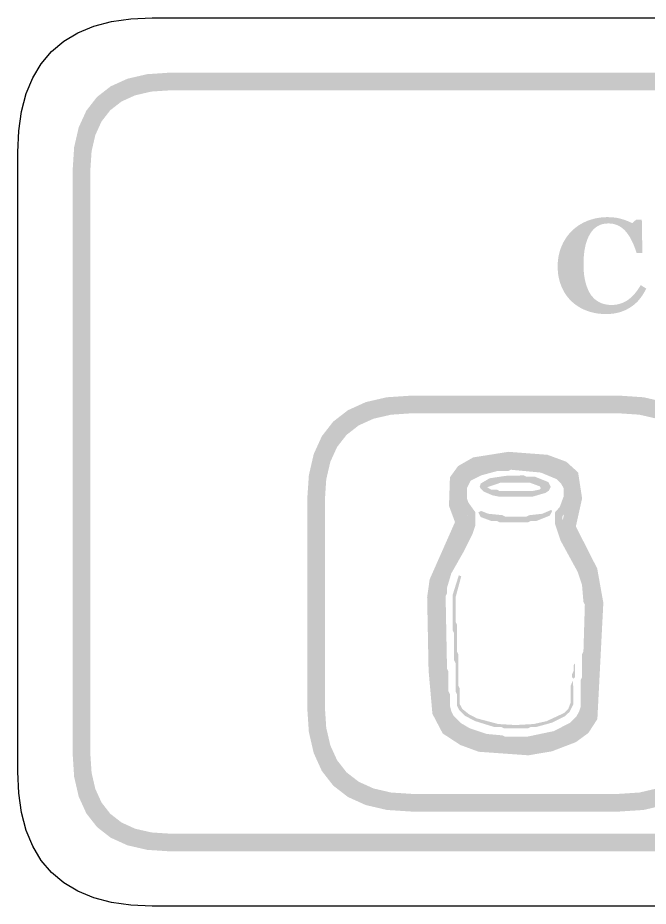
# Model space of a CAD drawing. Header units: millimetres. Extents: x 6 to 297, y 6 to 451.
# Drawn here: x 5.96 to 20.2, y 19.32 to 39.4 of the extents above; entities that cross this region are included whole.
import ezdxf

# ---------------------------------------------------------------- set-up
doc = ezdxf.new("R2010")
doc.units = ezdxf.units.MM
doc.layers.add('CUT', color=1, linetype='Continuous')
doc.layers.add('RASTER', color=7, linetype='Continuous')

msp = doc.modelspace()

# ---------------------------------------------------------------- hatches: boundary and pattern name
at = {"layer": 'RASTER'}
h = msp.add_hatch(color=7, dxfattribs=at)
h.paths.add_polyline_path([(7.2, 35.956), (7.234, 36.471), (7.337, 36.918), (7.509, 37.296), (7.75, 37.606), (8.059, 37.846), (8.438, 38.018), (8.884, 38.121), (9.4, 38.156), (66.6, 38.156), (67.116, 38.121), (67.563, 38.018), (67.941, 37.846), (68.25, 37.606), (68.491, 37.296), (68.663, 36.918), (68.766, 36.471), (68.8, 35.956), (68.8, 22.756), (68.766, 22.24), (68.663, 21.793), (68.491, 21.415), (68.25, 21.106), (67.941, 20.865), (67.563, 20.693), (67.116, 20.59), (66.6, 20.556), (9.4, 20.556), (8.884, 20.59), (8.438, 20.693), (8.059, 20.865), (7.75, 21.106), (7.509, 21.415), (7.337, 21.793), (7.234, 22.24), (7.2, 22.756)])
h.paths.add_polyline_path([(7.6, 35.956), (7.6, 22.756), (7.628, 22.334), (7.712, 21.968), (7.853, 21.659), (8.05, 21.406), (8.303, 21.209), (8.612, 21.068), (8.978, 20.984), (9.4, 20.956), (66.6, 20.956), (67.022, 20.984), (67.387, 21.068), (67.697, 21.209), (67.95, 21.406), (68.147, 21.659), (68.288, 21.968), (68.372, 22.334), (68.4, 22.756), (68.4, 35.956), (68.372, 36.378), (68.288, 36.743), (68.147, 37.053), (67.95, 37.306), (67.697, 37.503), (67.387, 37.643), (67.022, 37.728), (66.6, 37.756), (9.4, 37.756), (8.978, 37.728), (8.612, 37.643), (8.303, 37.503), (8.05, 37.306), (7.853, 37.053), (7.712, 36.743), (7.628, 36.378), (7.6, 35.956)], flags=0)
msp.add_hatch(color=7, dxfattribs=at).paths.add_polyline_path([(19.246, 32.7), (19.189, 32.701), (19.133, 32.705), (19.078, 32.71), (19.024, 32.719), (18.971, 32.729), (18.919, 32.742), (18.868, 32.757), (18.818, 32.774), (18.769, 32.794), (18.721, 32.815), (18.676, 32.839), (18.631, 32.865), (18.589, 32.893), (18.548, 32.923), (18.508, 32.955), (18.471, 32.989), (18.435, 33.024), (18.402, 33.062), (18.371, 33.101), (18.341, 33.143), (18.313, 33.186), (18.288, 33.232), (18.264, 33.28), (18.242, 33.329), (18.223, 33.381), (18.206, 33.433), (18.191, 33.487), (18.18, 33.542), (18.17, 33.599), (18.164, 33.656), (18.16, 33.715), (18.159, 33.775), (18.16, 33.835), (18.164, 33.894), (18.171, 33.951), (18.18, 34.008), (18.192, 34.063), (18.206, 34.118), (18.223, 34.171), (18.243, 34.223), (18.265, 34.273), (18.289, 34.322), (18.316, 34.369), (18.344, 34.415), (18.375, 34.459), (18.408, 34.501), (18.442, 34.541), (18.479, 34.579), (18.518, 34.615), (18.558, 34.649), (18.6, 34.681), (18.644, 34.711), (18.69, 34.738), (18.737, 34.764), (18.787, 34.787), (18.838, 34.809), (18.891, 34.828), (18.945, 34.844), (19, 34.858), (19.055, 34.87), (19.112, 34.879), (19.169, 34.885), (19.227, 34.889), (19.287, 34.89), (19.329, 34.889), (19.371, 34.887), (19.412, 34.884), (19.452, 34.88), (19.491, 34.874), (19.529, 34.867), (19.566, 34.858), (19.602, 34.848), (19.636, 34.838), (19.67, 34.827), (19.702, 34.815), (19.733, 34.804), (19.762, 34.792), (19.79, 34.779), (19.817, 34.767), (19.842, 34.754), (19.933, 34.834), (20.06, 34.834), (20.073, 34.076), (19.944, 34.076), (19.916, 34.159), (19.887, 34.238), (19.856, 34.31), (19.823, 34.377), (19.79, 34.437), (19.755, 34.492), (19.718, 34.542), (19.681, 34.585), (19.641, 34.623), (19.6, 34.656), (19.556, 34.684), (19.51, 34.707), (19.462, 34.725), (19.412, 34.738), (19.36, 34.745), (19.306, 34.748), (19.239, 34.744), (19.176, 34.733), (19.118, 34.714), (19.063, 34.687), (19.013, 34.653), (18.967, 34.612), (18.925, 34.562), (18.887, 34.505), (18.853, 34.442), (18.824, 34.372), (18.799, 34.296), (18.779, 34.214), (18.763, 34.126), (18.752, 34.032), (18.745, 33.932), (18.743, 33.825), (18.744, 33.764), (18.746, 33.706), (18.75, 33.65), (18.755, 33.596), (18.762, 33.544), (18.771, 33.495), (18.781, 33.447), (18.792, 33.402), (18.805, 33.36), (18.819, 33.319), (18.833, 33.281), (18.849, 33.244), (18.865, 33.21), (18.883, 33.178), (18.901, 33.148), (18.92, 33.12), (18.942, 33.094), (18.965, 33.069), (18.988, 33.045), (19.013, 33.024), (19.039, 33.004), (19.065, 32.987), (19.093, 32.971), (19.121, 32.957), (19.15, 32.945), (19.181, 32.934), (19.211, 32.925), (19.243, 32.918), (19.275, 32.912), (19.309, 32.908), (19.343, 32.906), (19.377, 32.905), (19.428, 32.907), (19.477, 32.912), (19.525, 32.921), (19.571, 32.933), (19.616, 32.949), (19.66, 32.968), (19.702, 32.99), (19.743, 33.016), (19.783, 33.046), (19.821, 33.079), (19.859, 33.116), (19.896, 33.156), (19.932, 33.2), (19.967, 33.248), (20.002, 33.299), (20.035, 33.353), (20.161, 33.277), (20.145, 33.245), (20.129, 33.214), (20.111, 33.184), (20.094, 33.155), (20.076, 33.127), (20.057, 33.099), (20.037, 33.072), (20.018, 33.047), (19.997, 33.022), (19.976, 32.997), (19.954, 32.974), (19.931, 32.952), (19.907, 32.93), (19.883, 32.91), (19.858, 32.89), (19.832, 32.871), (19.802, 32.852), (19.772, 32.833), (19.741, 32.816), (19.71, 32.8), (19.677, 32.784), (19.644, 32.77), (19.611, 32.757), (19.576, 32.745), (19.54, 32.735), (19.503, 32.726), (19.464, 32.718), (19.423, 32.711), (19.381, 32.706), (19.338, 32.703), (19.292, 32.701), (19.246, 32.7)])
h = msp.add_hatch(color=7, dxfattribs=at)
h.paths.add_polyline_path([(12.5, 28.506), (12.537, 29.057), (12.647, 29.534), (12.83, 29.938), (13.087, 30.268), (13.418, 30.525), (13.822, 30.709), (14.299, 30.819), (14.85, 30.856), (19.55, 30.856), (20.101, 30.819), (20.578, 30.709), (20.982, 30.525), (21.313, 30.268), (21.57, 29.938), (21.753, 29.534), (21.863, 29.057), (21.9, 28.506), (21.9, 23.806), (21.863, 23.255), (21.753, 22.778), (21.57, 22.374), (21.313, 22.043), (20.982, 21.786), (20.578, 21.603), (20.101, 21.492), (19.55, 21.456), (14.85, 21.456), (14.299, 21.492), (13.822, 21.603), (13.418, 21.786), (13.087, 22.043), (12.83, 22.374), (12.647, 22.778), (12.537, 23.255), (12.5, 23.806)])
h.paths.add_polyline_path([(12.9, 28.506), (12.9, 23.806), (12.93, 23.349), (13.022, 22.953), (13.174, 22.617), (13.388, 22.343), (13.662, 22.13), (13.997, 21.978), (14.393, 21.886), (14.85, 21.856), (19.55, 21.856), (20.007, 21.886), (20.403, 21.978), (20.738, 22.13), (21.013, 22.343), (21.226, 22.617), (21.378, 22.953), (21.47, 23.349), (21.5, 23.806), (21.5, 28.506), (21.47, 28.963), (21.378, 29.359), (21.226, 29.694), (21.013, 29.968), (20.738, 30.182), (20.403, 30.334), (20.007, 30.425), (19.55, 30.456), (14.85, 30.456), (14.393, 30.425), (13.997, 30.334), (13.662, 30.182), (13.388, 29.968), (13.174, 29.694), (13.022, 29.359), (12.93, 28.963), (12.9, 28.506)], flags=0)
h = msp.add_hatch(color=7, dxfattribs=at)
h.paths.add_polyline_path([(17.046, 29.586), (17.928, 29.519), (18.354, 29.362), (18.621, 29.12), (18.711, 28.533), (18.57, 27.899), (19.052, 26.95), (19.191, 26.173), (19.056, 23.546), (18.853, 23.232), (18.571, 23.025), (18.026, 22.816), (17.497, 22.727), (16.376, 22.807), (15.962, 22.959), (15.562, 23.22), (15.329, 23.664), (15.242, 24.645), (15.21, 26.301), (15.266, 26.702), (15.839, 27.998), (15.703, 28.365), (15.725, 29.011), (15.909, 29.264), (16.25, 29.46)])
h.paths.add_polyline_path([(17.059, 29.264), (16.358, 29.153), (16.128, 29.021), (16.042, 28.902), (16.025, 28.417), (16.185, 27.988), (15.576, 26.613), (15.53, 26.282), (15.562, 24.662), (15.642, 23.756), (15.807, 23.442), (16.107, 23.247), (16.444, 23.123), (17.481, 23.049), (17.941, 23.126), (18.417, 23.309), (18.616, 23.455), (18.741, 23.648), (18.869, 26.153), (18.745, 26.847), (18.232, 27.856), (18.386, 28.544), (18.322, 28.959), (18.185, 29.083), (17.859, 29.203), (17.059, 29.264)], flags=0)
h = msp.add_hatch(color=7, dxfattribs=at)
h.paths.add_polyline_path([(16.856, 29.332), (17.521, 29.342), (17.585, 29.31), (17.714, 29.31), (18.067, 29.213), (18.301, 29.094), (18.366, 29.03), (18.452, 28.86), (18.484, 28.635), (18.452, 28.571), (18.452, 28.411), (18.366, 28.24), (18.26, 28.122), (18.292, 27.865), (18.475, 27.47), (18.838, 26.805), (18.934, 26.356), (18.934, 25.328), (18.902, 25.264), (18.902, 24.59), (18.87, 24.525), (18.87, 23.851), (18.838, 23.69), (18.751, 23.52), (18.526, 23.296), (18.067, 23.08), (17.65, 22.984), (17.425, 22.984), (17.361, 22.952), (17.039, 22.952), (16.975, 22.984), (16.558, 23.016), (16.237, 23.113), (15.874, 23.296), (15.681, 23.488), (15.595, 23.658), (15.53, 23.915), (15.498, 24.879), (15.466, 24.943), (15.466, 26.452), (15.595, 26.901), (16.076, 27.8), (16.14, 28.025), (16.131, 28.144), (16.034, 28.24), (15.948, 28.411), (15.916, 28.764), (16.034, 29.03), (16.163, 29.127), (16.526, 29.277)])
h.paths.add_polyline_path([(17.104, 29.181), (17.039, 29.149), (16.783, 29.149), (16.429, 29.053), (16.195, 28.934), (16.108, 28.764), (16.108, 28.539), (16.14, 28.443), (16.301, 28.218), (16.301, 27.929), (16.237, 27.736), (16.034, 27.328), (15.755, 26.837), (15.659, 26.516), (15.659, 26.388), (15.627, 26.323), (15.659, 24.686), (15.691, 24.622), (15.691, 24.172), (15.723, 24.108), (15.723, 23.851), (15.755, 23.723), (15.81, 23.617), (15.97, 23.456), (16.173, 23.337), (16.558, 23.209), (16.911, 23.177), (16.975, 23.145), (17.457, 23.145), (18.067, 23.273), (18.43, 23.456), (18.59, 23.617), (18.645, 23.723), (18.677, 23.819), (18.677, 24.429), (18.709, 24.493), (18.709, 25.007), (18.741, 25.071), (18.773, 26.131), (18.741, 26.195), (18.709, 26.58), (18.613, 26.869), (18.227, 27.576), (18.099, 27.961), (18.099, 28.218), (18.205, 28.337), (18.292, 28.571), (18.292, 28.764), (18.237, 28.87), (18.141, 28.966), (17.778, 29.117)], flags=0)
h.paths.add_polyline_path([(16.985, 29.043), (17.393, 29.053), (17.457, 29.021), (17.65, 29.021), (17.948, 28.902), (18.003, 28.796), (17.961, 28.709), (17.884, 28.658), (17.585, 28.571), (16.847, 28.571), (16.686, 28.603), (16.484, 28.69), (16.42, 28.754), (16.397, 28.796), (16.42, 28.87), (16.622, 28.988)], flags=0)
h.paths.add_polyline_path([(16.879, 28.892), (16.567, 28.786), (16.654, 28.732), (16.783, 28.732), (16.847, 28.699), (17.585, 28.699), (17.746, 28.732), (17.778, 28.764), (17.755, 28.805), (17.521, 28.892)], flags=0)
h.paths.add_polyline_path([(18.012, 28.272), (18.035, 28.25), (17.98, 28.144), (17.682, 28.025), (17.553, 28.025), (17.489, 27.993), (16.847, 27.993), (16.783, 28.025), (16.654, 28.025), (16.42, 28.112), (16.365, 28.218), (16.429, 28.25), (16.59, 28.186), (16.911, 28.154), (16.975, 28.122), (17.457, 28.122), (17.521, 28.154), (17.81, 28.186)], flags=0)
h.paths.add_polyline_path([(15.925, 26.795), (15.98, 26.773), (15.851, 26.291), (15.851, 25.745), (15.884, 25.681), (15.884, 25.071), (15.916, 25.007), (15.916, 24.301), (15.948, 24.236), (15.948, 23.883), (16.002, 23.777), (16.163, 23.649), (16.333, 23.562), (16.815, 23.434), (17.21, 23.411), (17.617, 23.434), (17.906, 23.498), (18.301, 23.681), (18.398, 23.777), (18.452, 23.915), (18.452, 24.301), (18.507, 24.419), (18.516, 23.883), (18.43, 23.713), (18.333, 23.617), (18.035, 23.466), (17.682, 23.369), (17.553, 23.369), (17.489, 23.337), (16.943, 23.337), (16.879, 23.369), (16.718, 23.369), (16.301, 23.498), (16.067, 23.617), (15.938, 23.745), (15.884, 23.851), (15.884, 24.108), (15.851, 24.172), (15.851, 24.814), (15.819, 24.879), (15.819, 25.489), (15.787, 25.553), (15.787, 26.356)], flags=0)
h.paths.add_polyline_path([(18.526, 24.805), (18.549, 24.782), (18.549, 24.493), (18.516, 24.461), (18.484, 24.493), (18.484, 24.557), (18.516, 24.622)], flags=0)

# ---------------------------------------------------------------- linework, layer by layer
at = {"layer": 'CUT'}
msp.add_lwpolyline([(67.001, 19.316), (8.999, 19.316), (8.517, 19.337), (8.075, 19.4), (7.675, 19.505), (7.315, 19.653), (6.997, 19.844), (6.722, 20.077), (6.488, 20.353), (6.297, 20.671), (6.149, 21.03), (6.044, 21.431), (5.981, 21.873), (5.96, 22.355), (5.96, 36.357), (5.981, 36.839), (6.044, 37.28), (6.149, 37.681), (6.297, 38.04), (6.488, 38.358), (6.722, 38.634), (6.997, 38.868), (7.315, 39.058), (7.675, 39.206), (8.075, 39.312), (8.517, 39.375), (8.999, 39.396), (67.001, 39.396)], dxfattribs=at)

doc.saveas('drawing.dxf')
